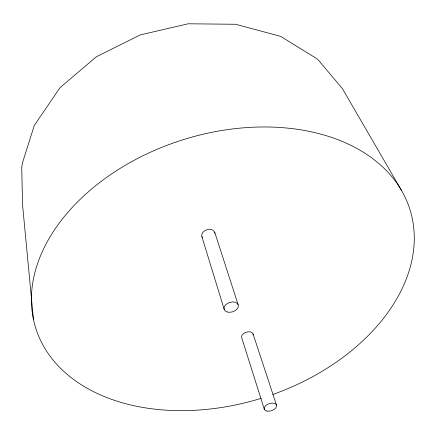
<?xml version="1.0" encoding="UTF-8"?>
<svg xmlns="http://www.w3.org/2000/svg" width="435" height="435" viewBox="0 0 435 435"><rect width="100%" height="100%" fill="white"/><g stroke="black" fill="none" stroke-linecap="round" stroke-linejoin="round"><path stroke-width="0.65" d="M401.364 190.187L342.454 88.713L318.284 59.992L316.598 58.529L281.711 37.04L280.031 36.203L235.618 24.268L188.17 23.789L140.222 34.92L96.45 56.697L60.965 86.826L59.867 87.87L34.305 125.421L22.315 163.326L21.75 167.883L22.538 204.619L33.424 319.246M253.056 333.906L276.475 405.045M214.705 232.208L238.152 304.707M264.295 409.248L241.746 337.837A5.987 3.833 -17.8 0 1 246.759 332.046A5.987 3.833 -17.8 0 1 253.213 334.901M201.916 236.705L224.232 309.562M261.343 398.286A196.277 135.067 -17.7 0 1 39.976 257.123A196.277 135.067 -17.7 0 1 360.631 150.586A196.277 135.067 -17.7 0 1 272.859 394.458M202.596 237.814A6.781 4.921 -17.5 0 1 206.527 229.843A6.781 4.921 -17.5 0 1 214.933 233.475M267.014 411.086A6.449 3.752 -17.8 0 0 276.616 406.024A6.449 3.752 -17.8 0 0 267.509 404.284A6.449 3.752 -17.8 0 0 267.014 411.086M227.494 312.053A7.373 4.91 -17.5 0 0 238.364 305.979A7.373 4.91 -17.5 0 0 227.684 303.298A7.373 4.91 -17.5 0 0 227.494 312.053"/></g></svg>
